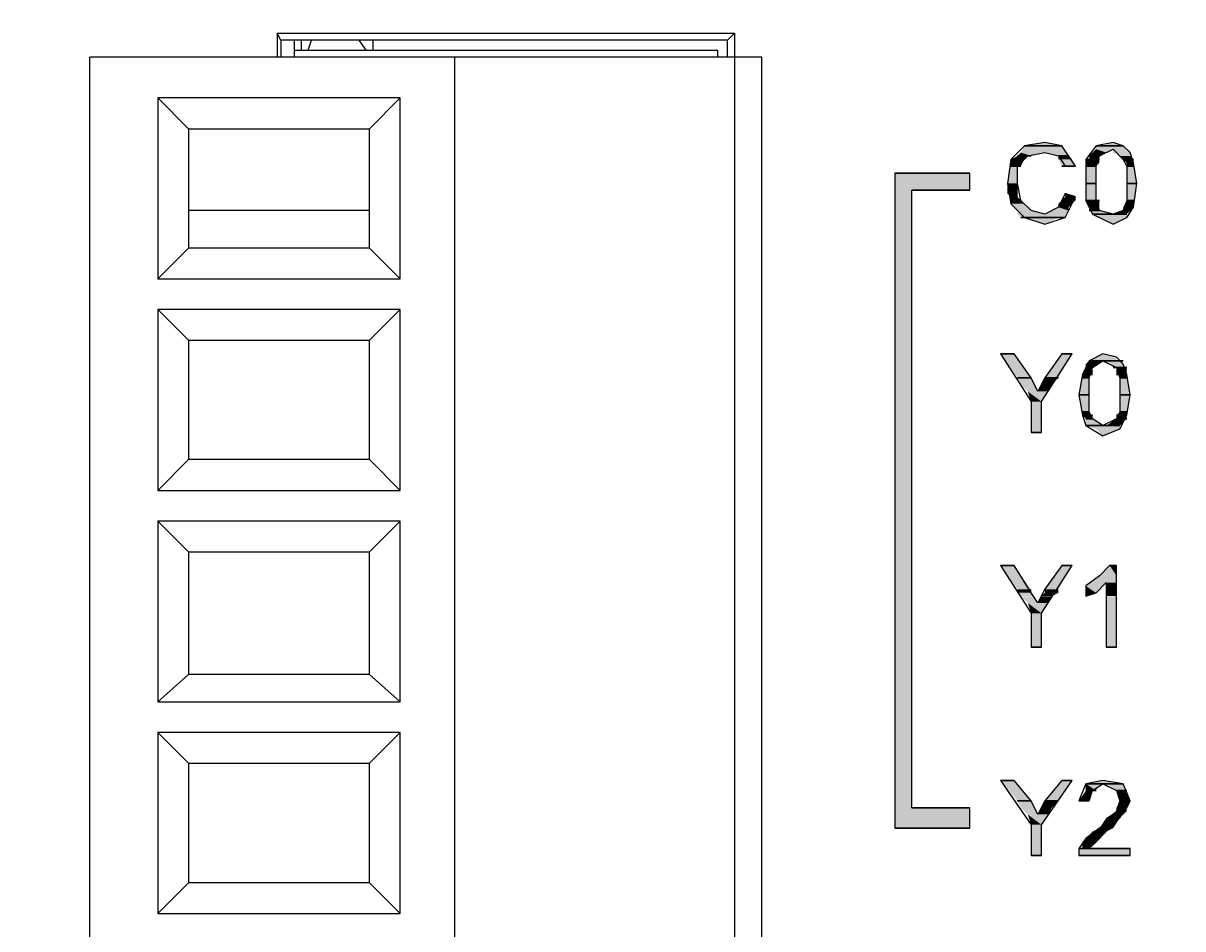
# Model space of a CAD drawing. Header units: millimetres. Extents: x -11 to 1219, y 0 to 1751.
# Drawn here: x 171.67 to 190.93, y 946.27 to 961.31 of the extents above; entities that cross this region are included whole.
import ezdxf

# ---------------------------------------------------------------- set-up
doc = ezdxf.new("R2010")
doc.units = ezdxf.units.MM
doc.header["$LTSCALE"] = 10
doc.layers.get('Defpoints').update_dxf_attribs({"linetype": 'CONTINUOUS'})
doc.layers.add('_MULTI_WIRE', color=9, linetype='CONTINUOUS')
doc.layers.add('PSYMS', color=7, linetype='CONTINUOUS')
doc.layers.add('PDF_Geometry', color=7, linetype='CONTINUOUS', true_color=0x151d1f)
doc.layers.add('PDF_Solid Fills', color=7, linetype='CONTINUOUS', true_color=0x070809)
doc.layers.get('_MULTI_WIRE').off()
doc.styles.get("Standard").update_dxf_attribs({"font": '', "width": 0.8})
doc.styles.get('Standard').set_extended_font_data('Meiryo UI')
doc.dimstyles.get("Standard").update_dxf_attribs({"dimtxt": 8, "dimasz": 2, "dimexe": 1.5, "dimexo": 1.5, "dimgap": 1.8, "dimtad": 1, "dimdec": 3, "dimdsep": 46, "dimtxsty": 'Standard', "dimcen": 0, "dimclrd": 4, "dimclre": 4, "dimclrt": 4, "dimadec": 0, "dimazin": 0, "dimtfac": 1, "dimtdec": 3, "dimtmove": 0, "dimatfit": 3, "dimfxl": 1, "dimtolj": 1, "dimtzin": 1, "dimarcsym": 0})

# ---------------------------------------------------------------- blocks, each defined once
blk = doc.blocks.new('DVP-28SWS211R')
at = {"layer": 'PDF_Geometry', "color": 7, "lineweight": 9, "true_color": 0xffffff}
for p, q in [((14.899, -3.569), (22.491, -3.569)), ((14.956, -3.682), (14.899, -3.569)), ((14.899, -3.569), (14.899, -3.966)), ((22.491, -3.569), (22.377, -3.682)), ((22.491, -3.569), (22.491, -3.966)), ((14.956, -3.682), (14.956, -3.966)), ((22.377, -3.682), (14.956, -3.682)), ((15.183, -3.966), (15.183, -3.682)), ((15.296, -3.682), (15.296, -3.852)), ((15.409, -3.852), (15.466, -3.682)), ((16.372, -3.852), (16.259, -3.682)), ((16.485, -3.682), (16.485, -3.852)), ((22.377, -3.966), (22.377, -3.682)), ((11.783, -36.427), (11.783, -3.966)), ((22.944, -3.966), (11.783, -3.966)), ((15.183, -3.852), (22.207, -3.852)), ((17.845, -36.427), (17.845, -3.966)), ((22.207, -3.852), (22.207, -3.966)), ((22.491, -3.966), (22.491, -36.427)), ((22.944, -36.427), (22.944, -3.966)), ((12.916, -4.645), (12.916, -7.648)), ((12.916, -4.645), (13.426, -5.155)), ((16.939, -4.645), (12.916, -4.645)), ((16.429, -5.155), (16.939, -4.645)), ((16.939, -7.648), (16.939, -4.645)), ((13.426, -5.155), (16.429, -5.155)), ((13.426, -5.155), (13.426, -7.138)), ((16.429, -7.138), (16.429, -5.155)), ((27.646, -5.382), (27.306, -5.439)), ((27.929, -5.439), (27.646, -5.382)), ((28.779, -5.382), (28.496, -5.439)), ((28.949, -5.439), (28.779, -5.382)), ((27.306, -5.439), (27.079, -5.665)), ((27.306, -5.439), (27.929, -5.439)), ((27.929, -5.439), (27.306, -5.439)), ((27.306, -5.439), (27.929, -5.439)), ((27.929, -5.439), (27.306, -5.439)), ((27.363, -5.608), (27.646, -5.552)), ((27.646, -5.552), (27.872, -5.608)), ((28.156, -5.778), (27.929, -5.439)), ((28.496, -5.439), (28.326, -5.665)), ((28.609, -5.439), (28.496, -5.439)), ((28.496, -5.439), (28.949, -5.439)), ((28.552, -5.608), (28.779, -5.495)), ((28.949, -5.439), (28.609, -5.439)), ((28.609, -5.439), (28.949, -5.439)), ((28.949, -5.439), (28.609, -5.439)), ((28.779, -5.495), (28.949, -5.665)), ((29.062, -5.552), (28.949, -5.439)), ((29.119, -5.722), (29.062, -5.552)), ((27.079, -5.665), (27.023, -6.062)), ((27.193, -5.608), (27.363, -5.608)), ((27.363, -5.608), (27.193, -5.608)), ((27.193, -5.608), (27.419, -5.608)), ((27.363, -5.608), (27.193, -5.608)), ((27.193, -5.778), (27.363, -5.608)), ((27.419, -5.608), (27.363, -5.608)), ((27.872, -5.608), (28.042, -5.608)), ((28.042, -5.608), (27.872, -5.608)), ((27.872, -5.608), (28.042, -5.608)), ((28.042, -5.608), (27.872, -5.608)), ((27.872, -5.608), (27.986, -5.778)), ((28.382, -5.665), (28.326, -5.665)), ((28.326, -5.665), (28.552, -5.665)), ((28.326, -5.665), (28.326, -6.062)), ((28.552, -5.665), (28.382, -5.665)), ((28.382, -5.665), (28.552, -5.665)), ((28.552, -5.665), (28.382, -5.665)), ((28.496, -5.778), (28.552, -5.608)), ((28.949, -5.665), (29.119, -5.665)), ((29.119, -5.665), (28.949, -5.665)), ((28.949, -5.665), (29.119, -5.665)), ((29.119, -5.665), (28.949, -5.665)), ((28.949, -5.665), (29.005, -5.778)), ((29.175, -6.062), (29.119, -5.722)), ((25.153, -5.892), (26.399, -5.892)), ((26.399, -5.892), (25.153, -5.892)), ((25.153, -5.892), (25.153, -16.769)), ((26.399, -5.892), (25.153, -5.892)), ((26.399, -6.175), (26.399, -5.892)), ((27.079, -5.778), (27.193, -5.778)), ((27.193, -5.778), (27.079, -5.778)), ((27.079, -5.778), (27.249, -5.778)), ((27.193, -5.778), (27.079, -5.778)), ((27.079, -5.778), (27.193, -5.778)), ((27.193, -5.778), (27.079, -5.778)), ((27.079, -5.778), (27.193, -5.778)), ((27.193, -5.778), (27.079, -5.778)), ((27.249, -5.778), (27.193, -5.778)), ((27.193, -6.062), (27.193, -5.778)), ((27.929, -5.778), (28.042, -5.778)), ((28.042, -5.778), (27.929, -5.778)), ((27.929, -5.778), (28.156, -5.778)), ((28.042, -5.778), (27.929, -5.778)), ((27.986, -5.778), (28.042, -5.778)), ((28.042, -5.778), (27.986, -5.778)), ((27.986, -5.778), (27.986, -5.778)), ((27.986, -5.778), (28.156, -5.778)), ((28.156, -5.778), (28.042, -5.778)), ((28.326, -5.778), (28.496, -5.778)), ((28.496, -5.778), (28.326, -5.778)), ((28.326, -5.778), (28.496, -5.778)), ((28.496, -5.778), (28.326, -5.778)), ((28.496, -6.062), (28.496, -5.778)), ((29.005, -5.778), (29.119, -5.778)), ((29.119, -5.778), (29.005, -5.778)), ((29.005, -5.778), (29.119, -5.778)), ((29.119, -5.778), (29.005, -5.778)), ((29.005, -5.778), (29.005, -6.062)), ((27.023, -6.062), (27.079, -6.402)), ((27.249, -6.345), (27.193, -6.062)), ((28.326, -6.062), (28.496, -6.062)), ((28.496, -6.062), (28.326, -6.062)), ((28.326, -6.062), (28.496, -6.062)), ((28.496, -6.062), (28.326, -6.062)), ((28.326, -6.062), (28.326, -6.345)), ((28.496, -6.345), (28.496, -6.062)), ((29.005, -6.062), (29.175, -6.062)), ((29.175, -6.062), (29.005, -6.062)), ((29.005, -6.062), (29.175, -6.062)), ((29.175, -6.062), (29.005, -6.062)), ((29.005, -6.062), (29.005, -6.345)), ((29.119, -6.458), (29.175, -6.062)), ((25.436, -6.175), (26.399, -6.175)), ((26.399, -6.175), (25.436, -6.175)), ((25.436, -16.429), (25.436, -6.175)), ((25.436, -6.175), (26.399, -6.175)), ((27.419, -6.515), (27.249, -6.345)), ((27.986, -6.232), (27.872, -6.458)), ((28.156, -6.288), (27.986, -6.232)), ((27.986, -6.628), (28.156, -6.288)), ((28.326, -6.345), (28.496, -6.345)), ((28.496, -6.345), (28.326, -6.345)), ((28.326, -6.345), (28.496, -6.345)), ((28.496, -6.345), (28.326, -6.345)), ((28.326, -6.345), (28.552, -6.345)), ((28.552, -6.345), (28.326, -6.345)), ((28.326, -6.345), (28.552, -6.345)), ((28.552, -6.345), (28.326, -6.345)), ((28.326, -6.345), (28.439, -6.572)), ((28.552, -6.515), (28.496, -6.345)), ((29.005, -6.345), (28.949, -6.515)), ((29.005, -6.345), (29.119, -6.345)), ((29.119, -6.345), (29.005, -6.345)), ((29.005, -6.345), (29.119, -6.345)), ((29.119, -6.345), (29.005, -6.345)), ((29.005, -6.345), (29.119, -6.345)), ((29.119, -6.345), (29.005, -6.345)), ((29.005, -6.345), (29.119, -6.345)), ((29.119, -6.345), (29.005, -6.345)), ((16.429, -6.515), (13.426, -6.515)), ((27.079, -6.402), (27.306, -6.628)), ((27.646, -6.572), (27.419, -6.515)), ((27.872, -6.458), (27.646, -6.572)), ((28.382, -6.515), (28.552, -6.515)), ((28.552, -6.515), (28.382, -6.515)), ((28.382, -6.515), (28.552, -6.515)), ((28.552, -6.515), (28.382, -6.515)), ((28.779, -6.572), (28.552, -6.515)), ((28.949, -6.515), (28.779, -6.572)), ((28.949, -6.515), (29.062, -6.515)), ((29.062, -6.515), (28.949, -6.515)), ((28.949, -6.515), (29.062, -6.515)), ((29.062, -6.515), (28.949, -6.515)), ((29.005, -6.628), (29.119, -6.458)), ((27.249, -6.628), (27.872, -6.628)), ((27.872, -6.628), (27.249, -6.628)), ((27.249, -6.628), (27.986, -6.628)), ((27.872, -6.628), (27.249, -6.628)), ((27.306, -6.628), (27.646, -6.742)), ((27.646, -6.742), (27.986, -6.628)), ((27.986, -6.628), (27.872, -6.628)), ((28.439, -6.572), (28.779, -6.572)), ((28.779, -6.572), (28.439, -6.572)), ((28.439, -6.572), (28.779, -6.572)), ((28.779, -6.572), (28.439, -6.572)), ((28.439, -6.572), (28.779, -6.742)), ((28.779, -6.572), (29.005, -6.572)), ((29.005, -6.572), (28.779, -6.572)), ((28.779, -6.572), (29.005, -6.572)), ((29.005, -6.572), (28.779, -6.572)), ((28.779, -6.742), (29.005, -6.628)), ((13.426, -7.138), (12.916, -7.648)), ((16.429, -7.138), (13.426, -7.138)), ((16.939, -7.648), (16.429, -7.138)), ((12.916, -7.648), (16.939, -7.648)), ((12.916, -8.158), (12.916, -11.16)), ((12.916, -8.158), (13.426, -8.668)), ((16.939, -8.158), (12.916, -8.158)), ((16.429, -8.668), (16.939, -8.158)), ((16.939, -11.16), (16.939, -8.158)), ((13.426, -8.668), (16.429, -8.668)), ((13.426, -8.668), (13.426, -10.65)), ((16.429, -10.65), (16.429, -8.668)), ((26.909, -8.894), (27.136, -8.894)), ((27.136, -8.894), (26.909, -8.894)), ((27.136, -8.894), (26.909, -8.894)), ((26.909, -8.894), (27.419, -9.687)), ((27.419, -9.291), (27.136, -8.894)), ((27.589, -9.687), (28.099, -8.894)), ((27.929, -8.894), (27.646, -9.291)), ((27.929, -8.894), (28.099, -8.894)), ((28.099, -8.894), (27.929, -8.894)), ((28.099, -8.894), (27.929, -8.894)), ((28.382, -9.008), (28.269, -9.234)), ((28.609, -8.894), (28.382, -9.008)), ((28.382, -9.008), (28.949, -9.008)), ((28.949, -9.008), (28.382, -9.008)), ((28.382, -9.008), (28.949, -9.008)), ((28.949, -9.008), (28.382, -9.008)), ((28.439, -9.121), (28.609, -9.008)), ((28.835, -8.951), (28.609, -8.894)), ((28.609, -9.008), (28.835, -9.121)), ((28.949, -9.064), (28.835, -8.951)), ((28.269, -9.234), (28.212, -9.574)), ((28.269, -9.234), (28.382, -9.234)), ((28.382, -9.234), (28.269, -9.234)), ((28.269, -9.234), (28.439, -9.234)), ((28.382, -9.234), (28.269, -9.234)), ((28.326, -9.121), (28.439, -9.121)), ((28.439, -9.121), (28.326, -9.121)), ((28.326, -9.121), (28.439, -9.121)), ((28.439, -9.121), (28.326, -9.121)), ((28.382, -9.291), (28.439, -9.121)), ((28.439, -9.234), (28.382, -9.234)), ((28.779, -9.121), (29.005, -9.121)), ((29.005, -9.121), (28.779, -9.121)), ((28.779, -9.121), (29.005, -9.121)), ((29.005, -9.121), (28.779, -9.121)), ((28.835, -9.121), (28.892, -9.291)), ((28.835, -9.234), (29.005, -9.234)), ((29.005, -9.234), (28.835, -9.234)), ((28.835, -9.234), (29.005, -9.234)), ((29.005, -9.234), (28.835, -9.234)), ((29.005, -9.234), (28.949, -9.064)), ((29.062, -9.574), (29.005, -9.234)), ((27.193, -9.291), (27.419, -9.291)), ((27.419, -9.291), (27.193, -9.291)), ((27.193, -9.291), (27.419, -9.291)), ((27.419, -9.291), (27.193, -9.291)), ((27.532, -9.517), (27.419, -9.291)), ((27.646, -9.291), (27.532, -9.517)), ((27.646, -9.291), (27.872, -9.291)), ((27.872, -9.291), (27.646, -9.291)), ((27.646, -9.291), (27.872, -9.291)), ((27.872, -9.291), (27.646, -9.291)), ((28.269, -9.291), (28.382, -9.291)), ((28.382, -9.291), (28.269, -9.291)), ((28.269, -9.291), (28.382, -9.291)), ((28.382, -9.291), (28.269, -9.291)), ((28.382, -9.574), (28.382, -9.291)), ((28.892, -9.291), (29.005, -9.291)), ((29.005, -9.291), (28.892, -9.291)), ((28.892, -9.291), (29.005, -9.291)), ((29.005, -9.291), (28.892, -9.291)), ((28.892, -9.291), (28.892, -9.574)), ((28.212, -9.574), (28.382, -9.574)), ((28.382, -9.574), (28.212, -9.574)), ((28.212, -9.574), (28.382, -9.574)), ((28.382, -9.574), (28.212, -9.574)), ((28.212, -9.574), (28.269, -9.914)), ((28.382, -9.857), (28.382, -9.574)), ((28.892, -9.574), (29.062, -9.574)), ((29.062, -9.574), (28.892, -9.574)), ((28.892, -9.574), (29.062, -9.574)), ((29.062, -9.574), (28.892, -9.574)), ((28.892, -9.574), (28.892, -9.857)), ((29.005, -9.914), (29.062, -9.574)), ((27.419, -9.687), (27.419, -10.197)), ((27.589, -10.197), (27.589, -9.687)), ((28.269, -9.857), (28.382, -9.857)), ((28.382, -9.857), (28.269, -9.857)), ((28.269, -9.857), (28.382, -9.857)), ((28.382, -9.857), (28.269, -9.857)), ((28.269, -9.914), (28.439, -9.914)), ((28.439, -9.914), (28.269, -9.914)), ((28.269, -9.914), (28.439, -9.914)), ((28.439, -9.914), (28.269, -9.914)), ((28.269, -9.914), (28.326, -10.084)), ((28.326, -9.971), (28.439, -9.971)), ((28.439, -9.971), (28.326, -9.971)), ((28.326, -9.971), (28.439, -9.971)), ((28.439, -9.971), (28.326, -9.971)), ((28.439, -9.971), (28.382, -9.857)), ((28.609, -10.084), (28.439, -9.971)), ((28.835, -9.971), (28.609, -10.084)), ((28.892, -9.857), (28.835, -9.971)), ((28.835, -9.914), (29.005, -9.914)), ((29.005, -9.914), (28.835, -9.914)), ((28.835, -9.914), (29.005, -9.914)), ((29.005, -9.914), (28.835, -9.914)), ((28.835, -9.971), (29.005, -9.971)), ((29.005, -9.971), (28.835, -9.971)), ((28.835, -9.971), (29.005, -9.971)), ((29.005, -9.971), (28.835, -9.971)), ((28.892, -9.857), (29.005, -9.857)), ((29.005, -9.857), (28.892, -9.857)), ((28.892, -9.857), (29.005, -9.857)), ((29.005, -9.857), (28.892, -9.857)), ((28.892, -10.141), (29.005, -9.914)), ((27.419, -10.197), (27.589, -10.197)), ((27.589, -10.197), (27.419, -10.197)), ((27.419, -10.197), (27.589, -10.197)), ((28.326, -10.084), (28.609, -10.084)), ((28.609, -10.084), (28.326, -10.084)), ((28.326, -10.084), (28.609, -10.084)), ((28.609, -10.084), (28.326, -10.084)), ((28.326, -10.084), (28.609, -10.254)), ((28.666, -10.084), (28.609, -10.084)), ((28.609, -10.084), (28.892, -10.084)), ((28.609, -10.254), (28.892, -10.141)), ((28.892, -10.084), (28.666, -10.084)), ((28.666, -10.084), (28.892, -10.084)), ((28.892, -10.084), (28.666, -10.084)), ((13.426, -10.65), (12.916, -11.16)), ((16.429, -10.65), (13.426, -10.65)), ((16.939, -11.16), (16.429, -10.65)), ((12.916, -11.16), (16.939, -11.16)), ((12.916, -11.67), (12.916, -14.673)), ((12.916, -11.67), (13.426, -12.18)), ((16.939, -11.67), (12.916, -11.67)), ((16.429, -12.18), (16.939, -11.67)), ((16.939, -14.673), (16.939, -11.67)), ((13.426, -12.18), (16.429, -12.18)), ((13.426, -12.18), (13.426, -14.219)), ((16.429, -14.22), (16.429, -12.18)), ((26.909, -12.407), (27.136, -12.407)), ((27.136, -12.407), (26.909, -12.407)), ((27.136, -12.407), (26.909, -12.407)), ((26.909, -12.407), (27.419, -13.2)), ((27.419, -12.86), (27.136, -12.407)), ((27.589, -13.2), (28.099, -12.407)), ((27.929, -12.407), (27.646, -12.803)), ((27.929, -12.407), (28.099, -12.407)), ((28.099, -12.407), (27.929, -12.407)), ((28.099, -12.407), (27.929, -12.407)), ((28.722, -12.407), (28.552, -12.577)), ((28.722, -12.407), (28.835, -12.407)), ((28.835, -12.407), (28.722, -12.407)), ((28.835, -12.407), (28.722, -12.407)), ((28.835, -13.766), (28.835, -12.407)), ((28.552, -12.577), (28.326, -12.747)), ((28.496, -12.86), (28.666, -12.69)), ((28.666, -12.69), (28.666, -13.766)), ((27.532, -13.03), (27.419, -12.86)), ((27.646, -12.803), (27.532, -13.03)), ((28.326, -12.747), (28.326, -12.916)), ((28.326, -12.916), (28.496, -12.86)), ((27.419, -13.2), (27.419, -13.766)), ((27.589, -13.766), (27.589, -13.2)), ((27.419, -13.766), (27.589, -13.766)), ((27.589, -13.766), (27.419, -13.766)), ((27.419, -13.766), (27.589, -13.766)), ((28.666, -13.766), (28.835, -13.766)), ((28.835, -13.766), (28.666, -13.766)), ((28.666, -13.766), (28.835, -13.766)), ((13.426, -14.22), (12.916, -14.673)), ((16.429, -14.22), (13.426, -14.22)), ((16.939, -14.673), (16.429, -14.22)), ((12.916, -14.673), (16.939, -14.673)), ((12.916, -15.183), (12.916, -18.185)), ((12.916, -15.183), (13.426, -15.692)), ((16.939, -15.183), (12.916, -15.183)), ((16.429, -15.692), (16.939, -15.183)), ((16.939, -18.185), (16.939, -15.183)), ((13.426, -15.692), (16.429, -15.692)), ((13.426, -15.692), (13.426, -17.675)), ((16.429, -17.675), (16.429, -15.692)), ((26.909, -15.976), (27.136, -15.976)), ((27.136, -15.976), (26.909, -15.976)), ((27.136, -15.976), (26.909, -15.976)), ((26.909, -15.976), (27.419, -16.712)), ((27.419, -16.316), (27.136, -15.976)), ((27.589, -16.712), (28.099, -15.976)), ((27.929, -15.976), (27.646, -16.316)), ((27.929, -15.976), (28.099, -15.976)), ((28.099, -15.976), (27.929, -15.976)), ((28.099, -15.976), (27.929, -15.976)), ((28.609, -15.976), (28.326, -16.032)), ((28.949, -16.032), (28.609, -15.976)), ((28.326, -16.032), (28.212, -16.316)), ((28.326, -16.032), (28.949, -16.032)), ((28.949, -16.032), (28.326, -16.032)), ((28.326, -16.032), (28.949, -16.032)), ((28.949, -16.032), (28.326, -16.032)), ((28.326, -16.032), (28.949, -16.032)), ((28.949, -16.032), (28.326, -16.032)), ((28.326, -16.032), (28.949, -16.032)), ((28.949, -16.032), (28.326, -16.032)), ((28.326, -16.146), (28.439, -16.146)), ((28.439, -16.146), (28.326, -16.146)), ((28.326, -16.146), (28.496, -16.146)), ((28.439, -16.146), (28.326, -16.146)), ((28.382, -16.316), (28.439, -16.146)), ((28.439, -16.146), (28.609, -16.032)), ((28.496, -16.146), (28.439, -16.146)), ((28.609, -16.032), (28.835, -16.146)), ((28.835, -16.146), (29.005, -16.146)), ((29.005, -16.146), (28.835, -16.146)), ((28.835, -16.146), (29.005, -16.146)), ((29.005, -16.146), (28.835, -16.146)), ((28.835, -16.146), (28.892, -16.316)), ((29.062, -16.316), (28.949, -16.032)), ((27.193, -16.316), (27.419, -16.316)), ((27.419, -16.316), (27.193, -16.316)), ((27.193, -16.316), (27.419, -16.316)), ((27.419, -16.316), (27.193, -16.316)), ((27.532, -16.542), (27.419, -16.316)), ((27.646, -16.316), (27.532, -16.542)), ((27.646, -16.316), (27.872, -16.316)), ((27.872, -16.316), (27.646, -16.316)), ((27.646, -16.316), (27.872, -16.316)), ((27.872, -16.316), (27.646, -16.316)), ((28.212, -16.316), (28.382, -16.316)), ((28.382, -16.316), (28.212, -16.316)), ((28.212, -16.316), (28.382, -16.316)), ((28.382, -16.316), (28.212, -16.316)), ((28.212, -16.316), (28.382, -16.316)), ((28.382, -16.316), (28.212, -16.316)), ((28.212, -16.316), (28.382, -16.316)), ((28.382, -16.316), (28.212, -16.316)), ((28.212, -16.316), (28.382, -16.316)), ((28.382, -16.316), (28.212, -16.316)), ((28.212, -16.316), (28.382, -16.316)), ((28.892, -16.316), (28.835, -16.486)), ((28.892, -16.316), (29.062, -16.316)), ((29.062, -16.316), (28.892, -16.316)), ((28.892, -16.316), (29.062, -16.316)), ((29.062, -16.316), (28.892, -16.316)), ((28.892, -16.316), (29.062, -16.316)), ((29.062, -16.316), (28.892, -16.316)), ((28.892, -16.316), (29.062, -16.316)), ((29.062, -16.316), (28.892, -16.316)), ((28.892, -16.316), (29.062, -16.316)), ((29.062, -16.316), (28.892, -16.316)), ((28.892, -16.316), (29.062, -16.316)), ((29.062, -16.316), (28.892, -16.316)), ((29.005, -16.429), (29.062, -16.316)), ((25.436, -16.429), (26.399, -16.429)), ((26.399, -16.429), (25.436, -16.429)), ((26.399, -16.429), (25.436, -16.429)), ((26.399, -16.769), (26.399, -16.429)), ((28.835, -16.486), (28.552, -16.769)), ((28.892, -16.599), (29.005, -16.429)), ((27.419, -16.712), (27.419, -17.222)), ((27.589, -17.222), (27.589, -16.712)), ((28.666, -16.825), (28.892, -16.599)), ((25.153, -16.769), (26.399, -16.769)), ((26.399, -16.769), (25.153, -16.769)), ((25.153, -16.769), (26.399, -16.769)), ((28.326, -16.939), (28.212, -17.109)), ((28.552, -16.769), (28.326, -16.939)), ((28.496, -16.995), (28.666, -16.825)), ((28.269, -17.109), (28.212, -17.109)), ((28.212, -17.109), (29.062, -17.109)), ((28.212, -17.109), (28.212, -17.222)), ((29.062, -17.109), (28.269, -17.109)), ((28.269, -17.109), (29.062, -17.109)), ((29.062, -17.109), (28.269, -17.109)), ((28.382, -17.109), (28.496, -16.995)), ((28.382, -17.109), (29.062, -17.109)), ((29.062, -17.109), (28.382, -17.109)), ((29.062, -17.109), (28.382, -17.109)), ((29.062, -17.222), (29.062, -17.109)), ((27.419, -17.222), (27.589, -17.222)), ((27.589, -17.222), (27.419, -17.222)), ((27.419, -17.222), (27.589, -17.222)), ((28.212, -17.222), (29.062, -17.222)), ((29.062, -17.222), (28.212, -17.222)), ((28.212, -17.222), (29.062, -17.222)), ((13.426, -17.675), (12.916, -18.185)), ((16.429, -17.675), (13.426, -17.675)), ((16.939, -18.185), (16.429, -17.675)), ((12.916, -18.185), (16.939, -18.185))]:
    blk.add_line(p, q, dxfattribs=at)
at = {"layer": 'PDF_Solid Fills', "color": 7, "lineweight": 9, "true_color": 0xffffff, "transparency": 33554559}
for points in [[(27.646, -5.382), (27.306, -5.439), (27.872, -5.439)], [(28.779, -5.382), (28.609, -5.439), (28.949, -5.439)], [(27.249, -5.552), (27.193, -5.608), (27.419, -5.608)], [(27.306, -5.439), (27.249, -5.552), (27.986, -5.552)], [(27.249, -5.552), (27.646, -5.552), (27.419, -5.608)], [(27.306, -5.439), (27.929, -5.439), (27.986, -5.552)], [(27.646, -5.552), (27.872, -5.608), (28.042, -5.608)], [(27.646, -5.552), (27.986, -5.552), (28.042, -5.608)], [(28.439, -5.552), (28.382, -5.608), (28.552, -5.608)], [(28.496, -5.495), (28.439, -5.552), (28.666, -5.552)], [(28.439, -5.552), (28.666, -5.552), (28.552, -5.608)], [(28.496, -5.439), (28.496, -5.495), (29.005, -5.495)], [(28.496, -5.439), (28.949, -5.439), (29.005, -5.495)], [(28.496, -5.495), (28.779, -5.495), (28.666, -5.552)], [(28.779, -5.495), (28.779, -5.552), (29.062, -5.552)], [(28.779, -5.495), (29.005, -5.495), (29.062, -5.552)], [(28.779, -5.552), (28.892, -5.608), (29.062, -5.608)], [(28.779, -5.552), (29.062, -5.552), (29.062, -5.608)], [(27.193, -5.608), (27.079, -5.665), (27.306, -5.665)], [(27.079, -5.665), (27.079, -5.778), (27.249, -5.778)], [(27.079, -5.665), (27.306, -5.665), (27.249, -5.778)], [(27.193, -5.608), (27.363, -5.608), (27.306, -5.665)], [(27.872, -5.608), (27.872, -5.665), (28.099, -5.665)], [(27.872, -5.608), (28.042, -5.608), (28.099, -5.665)], [(27.872, -5.665), (27.929, -5.778), (28.156, -5.778)], [(27.872, -5.665), (28.099, -5.665), (28.156, -5.778)], [(28.326, -5.665), (28.326, -5.722), (28.552, -5.722)], [(28.326, -5.665), (28.552, -5.665), (28.552, -5.722)], [(28.326, -5.722), (28.326, -5.778), (28.496, -5.778)], [(28.326, -5.722), (28.552, -5.722), (28.496, -5.778)], [(28.382, -5.608), (28.382, -5.665), (28.552, -5.665)], [(28.382, -5.608), (28.552, -5.608), (28.552, -5.665)], [(28.892, -5.608), (28.949, -5.665), (29.119, -5.665)], [(28.892, -5.608), (29.062, -5.608), (29.119, -5.665)], [(28.949, -5.665), (29.005, -5.722), (29.119, -5.722)], [(28.949, -5.665), (29.119, -5.665), (29.119, -5.722)], [(29.005, -5.722), (29.005, -5.778), (29.119, -5.778)], [(29.005, -5.722), (29.119, -5.722), (29.119, -5.778)], [(25.153, -5.892), (25.153, -6.175), (26.399, -6.175)], [(25.153, -5.892), (26.399, -5.892), (26.399, -6.175)], [(27.079, -5.778), (27.023, -6.062), (27.193, -6.062)], [(27.079, -5.778), (27.193, -5.778), (27.193, -6.062)], [(28.326, -5.778), (28.326, -6.062), (28.496, -6.062)], [(28.326, -5.778), (28.496, -5.778), (28.496, -6.062)], [(29.005, -5.778), (29.005, -6.062), (29.175, -6.062)], [(29.005, -5.778), (29.119, -5.778), (29.175, -6.062)], [(27.023, -6.062), (27.023, -6.232), (27.193, -6.232)], [(27.023, -6.062), (27.193, -6.062), (27.193, -6.232)], [(28.326, -6.062), (28.326, -6.345), (28.496, -6.345)], [(28.326, -6.062), (28.496, -6.062), (28.496, -6.345)], [(29.005, -6.062), (29.005, -6.345), (29.119, -6.345)], [(29.005, -6.062), (29.175, -6.062), (29.119, -6.345)], [(25.153, -6.175), (25.153, -16.429), (25.436, -16.429)], [(25.153, -6.175), (25.436, -6.175), (25.436, -16.429)], [(27.023, -6.232), (27.079, -6.288), (27.193, -6.288)], [(27.023, -6.232), (27.193, -6.232), (27.193, -6.288)], [(27.079, -6.288), (27.079, -6.345), (27.249, -6.345)], [(27.079, -6.288), (27.193, -6.288), (27.249, -6.345)], [(27.079, -6.345), (27.079, -6.402), (27.306, -6.402)], [(27.079, -6.345), (27.249, -6.345), (27.306, -6.402)], [(27.929, -6.345), (27.872, -6.402), (28.099, -6.402)], [(27.986, -6.288), (27.929, -6.345), (28.156, -6.345)], [(27.929, -6.345), (28.156, -6.345), (28.099, -6.402)], [(27.986, -6.232), (27.986, -6.288), (28.156, -6.288)], [(27.986, -6.288), (28.156, -6.288), (28.156, -6.345)], [(28.326, -6.345), (28.382, -6.458), (28.552, -6.458)], [(28.326, -6.345), (28.552, -6.345), (28.552, -6.458)], [(29.005, -6.345), (28.949, -6.458), (29.119, -6.458)], [(29.005, -6.345), (29.119, -6.345), (29.119, -6.458)], [(27.079, -6.402), (27.136, -6.458), (27.363, -6.458)], [(27.079, -6.402), (27.306, -6.402), (27.363, -6.458)], [(27.136, -6.458), (27.193, -6.515), (27.419, -6.515)], [(27.136, -6.458), (27.363, -6.458), (27.419, -6.515)], [(27.193, -6.515), (27.193, -6.572), (27.646, -6.572)], [(27.193, -6.515), (27.419, -6.515), (27.646, -6.572)], [(27.759, -6.515), (27.646, -6.572), (27.986, -6.572)], [(27.872, -6.458), (27.759, -6.515), (28.042, -6.515)], [(27.759, -6.515), (28.042, -6.515), (27.986, -6.572)], [(27.872, -6.402), (27.872, -6.458), (28.042, -6.458)], [(27.872, -6.402), (28.099, -6.402), (28.042, -6.458)], [(27.872, -6.458), (28.042, -6.458), (28.042, -6.515)], [(28.382, -6.458), (28.382, -6.515), (28.552, -6.515)], [(28.382, -6.458), (28.552, -6.458), (28.552, -6.515)], [(28.382, -6.515), (28.439, -6.572), (28.779, -6.572)], [(28.382, -6.515), (28.552, -6.515), (28.779, -6.572)], [(28.949, -6.515), (28.779, -6.572), (29.005, -6.572)], [(28.949, -6.458), (28.949, -6.515), (29.062, -6.515)], [(28.949, -6.458), (29.119, -6.458), (29.062, -6.515)], [(28.949, -6.515), (29.062, -6.515), (29.005, -6.572)], [(27.193, -6.572), (27.249, -6.628), (27.986, -6.628)], [(27.193, -6.572), (27.986, -6.572), (27.986, -6.628)], [(27.306, -6.628), (27.872, -6.628), (27.646, -6.742)], [(28.439, -6.572), (28.552, -6.628), (29.005, -6.628)], [(28.439, -6.572), (29.005, -6.572), (29.005, -6.628)], [(28.552, -6.628), (29.005, -6.628), (28.779, -6.742)], [(26.909, -8.894), (27.193, -9.291), (27.419, -9.291)], [(26.909, -8.894), (27.136, -8.894), (27.419, -9.291)], [(27.929, -8.894), (27.646, -9.291), (27.872, -9.291)], [(27.929, -8.894), (28.099, -8.894), (27.872, -9.291)], [(28.382, -9.008), (28.326, -9.064), (28.552, -9.064)], [(28.496, -8.951), (28.382, -9.008), (28.835, -9.008)], [(28.382, -9.008), (28.609, -9.008), (28.552, -9.064)], [(28.609, -8.894), (28.496, -8.951), (28.835, -8.951)], [(28.496, -8.951), (28.835, -8.951), (28.835, -9.008)], [(28.609, -9.008), (28.722, -9.064), (28.949, -9.064)], [(28.609, -9.008), (28.949, -9.008), (28.949, -9.064)], [(28.326, -9.121), (28.269, -9.234), (28.439, -9.234)], [(28.269, -9.234), (28.269, -9.291), (28.382, -9.291)], [(28.269, -9.234), (28.382, -9.234), (28.382, -9.291)], [(28.326, -9.064), (28.326, -9.121), (28.439, -9.121)], [(28.326, -9.064), (28.552, -9.064), (28.439, -9.121)], [(28.326, -9.121), (28.439, -9.121), (28.439, -9.234)], [(28.722, -9.064), (28.779, -9.121), (29.005, -9.121)], [(28.722, -9.064), (28.949, -9.064), (29.005, -9.121)], [(28.835, -9.121), (28.835, -9.234), (29.005, -9.234)], [(28.835, -9.121), (29.005, -9.121), (29.005, -9.234)], [(28.892, -9.234), (28.892, -9.291), (29.005, -9.291)], [(28.892, -9.234), (29.005, -9.234), (29.005, -9.291)], [(27.193, -9.291), (27.249, -9.404), (27.476, -9.404)], [(27.193, -9.291), (27.419, -9.291), (27.476, -9.404)], [(27.249, -9.404), (27.363, -9.517), (27.533, -9.517)], [(27.249, -9.404), (27.476, -9.404), (27.533, -9.517)], [(27.589, -9.404), (27.532, -9.517), (27.702, -9.517)], [(27.646, -9.291), (27.589, -9.404), (27.759, -9.404)], [(27.589, -9.404), (27.759, -9.404), (27.702, -9.517)], [(27.646, -9.291), (27.872, -9.291), (27.759, -9.404)], [(28.269, -9.291), (28.212, -9.574), (28.382, -9.574)], [(28.269, -9.291), (28.382, -9.291), (28.382, -9.574)], [(28.892, -9.291), (28.892, -9.574), (29.062, -9.574)], [(28.892, -9.291), (29.005, -9.291), (29.062, -9.574)], [(27.363, -9.517), (27.419, -9.687), (27.589, -9.687)], [(27.363, -9.517), (27.702, -9.517), (27.589, -9.687)], [(28.212, -9.574), (28.269, -9.857), (28.382, -9.857)], [(28.212, -9.574), (28.382, -9.574), (28.382, -9.857)], [(28.892, -9.574), (28.892, -9.857), (29.005, -9.857)], [(28.892, -9.574), (29.062, -9.574), (29.005, -9.857)], [(27.419, -9.687), (27.419, -10.197), (27.589, -10.197)], [(27.419, -9.687), (27.589, -9.687), (27.589, -10.197)], [(28.269, -9.857), (28.269, -9.914), (28.382, -9.914)], [(28.269, -9.857), (28.382, -9.857), (28.382, -9.914)], [(28.269, -9.914), (28.326, -9.971), (28.439, -9.971)], [(28.269, -9.914), (28.439, -9.914), (28.439, -9.971)], [(28.326, -9.971), (28.326, -10.084), (28.609, -10.084)], [(28.326, -9.971), (28.439, -9.971), (28.609, -10.084)], [(28.835, -9.971), (28.666, -10.084), (28.892, -10.084)], [(28.892, -9.857), (28.835, -9.914), (29.005, -9.914)], [(28.835, -9.914), (28.835, -9.971), (29.005, -9.971)], [(28.835, -9.914), (29.005, -9.914), (29.005, -9.971)], [(28.835, -9.971), (29.005, -9.971), (28.892, -10.084)], [(28.892, -9.857), (29.005, -9.857), (29.005, -9.914)], [(28.326, -10.084), (28.496, -10.141), (28.892, -10.141)], [(28.326, -10.084), (28.892, -10.084), (28.892, -10.141)], [(28.496, -10.141), (28.892, -10.141), (28.609, -10.254)], [(26.909, -12.407), (27.193, -12.803), (27.419, -12.803)], [(26.909, -12.407), (27.136, -12.407), (27.419, -12.803)], [(27.929, -12.407), (27.646, -12.803), (27.872, -12.803)], [(27.929, -12.407), (28.099, -12.407), (27.872, -12.803)], [(28.722, -12.407), (28.552, -12.577), (28.835, -12.577)], [(28.722, -12.407), (28.835, -12.407), (28.835, -12.577)], [(28.382, -12.69), (28.326, -12.747), (28.609, -12.747)], [(28.552, -12.577), (28.382, -12.69), (28.835, -12.69)], [(28.382, -12.69), (28.666, -12.69), (28.609, -12.747)], [(28.552, -12.577), (28.835, -12.577), (28.835, -12.69)], [(28.666, -12.69), (28.666, -12.747), (28.835, -12.747)], [(28.666, -12.69), (28.835, -12.69), (28.835, -12.747)], [(27.193, -12.803), (27.193, -12.86), (27.419, -12.86)], [(27.193, -12.803), (27.419, -12.803), (27.419, -12.86)], [(27.193, -12.86), (27.249, -12.916), (27.476, -12.916)], [(27.193, -12.86), (27.419, -12.86), (27.476, -12.916)], [(27.646, -12.86), (27.589, -12.916), (27.759, -12.916)], [(27.646, -12.803), (27.646, -12.86), (27.872, -12.86)], [(27.646, -12.803), (27.872, -12.803), (27.872, -12.86)], [(27.646, -12.86), (27.872, -12.86), (27.759, -12.916)], [(28.326, -12.747), (28.326, -12.86), (28.496, -12.86)], [(28.326, -12.747), (28.609, -12.747), (28.496, -12.86)], [(28.326, -12.86), (28.496, -12.86), (28.326, -12.916)], [(28.666, -12.747), (28.666, -12.86), (28.835, -12.86)], [(28.666, -12.747), (28.835, -12.747), (28.835, -12.86)], [(28.666, -12.86), (28.666, -12.916), (28.835, -12.916)], [(28.666, -12.86), (28.835, -12.86), (28.835, -12.916)], [(27.249, -12.917), (27.363, -13.03), (27.533, -13.03)], [(27.249, -12.917), (27.476, -12.917), (27.533, -13.03)], [(27.363, -13.03), (27.419, -13.2), (27.589, -13.2)], [(27.363, -13.03), (27.702, -13.03), (27.589, -13.2)], [(27.589, -12.917), (27.532, -13.03), (27.702, -13.03)], [(27.589, -12.917), (27.759, -12.917), (27.702, -13.03)], [(28.666, -12.917), (28.666, -13.766), (28.835, -13.766)], [(28.666, -12.917), (28.835, -12.917), (28.835, -13.766)], [(27.419, -13.2), (27.419, -13.766), (27.589, -13.766)], [(27.419, -13.2), (27.589, -13.2), (27.589, -13.766)], [(26.909, -15.976), (27.193, -16.316), (27.419, -16.316)], [(26.909, -15.976), (27.136, -15.976), (27.419, -16.316)], [(27.929, -15.976), (27.646, -16.316), (27.872, -16.316)], [(27.929, -15.976), (28.099, -15.976), (27.872, -16.316)], [(28.609, -15.976), (28.326, -16.032), (28.949, -16.032)], [(28.326, -16.146), (28.212, -16.316), (28.382, -16.316)], [(28.326, -16.032), (28.326, -16.146), (28.496, -16.146)], [(28.326, -16.032), (28.609, -16.032), (28.496, -16.146)], [(28.326, -16.146), (28.439, -16.146), (28.382, -16.316)], [(28.609, -16.032), (28.835, -16.146), (29.005, -16.146)], [(28.609, -16.032), (28.949, -16.032), (29.005, -16.146)], [(28.835, -16.146), (28.892, -16.316), (29.062, -16.316)], [(28.835, -16.146), (29.005, -16.146), (29.062, -16.316)], [(27.193, -16.316), (27.249, -16.429), (27.476, -16.429)], [(27.193, -16.316), (27.419, -16.316), (27.476, -16.429)], [(27.646, -16.316), (27.589, -16.429), (27.759, -16.429)], [(27.646, -16.316), (27.872, -16.316), (27.759, -16.429)], [(28.892, -16.316), (28.835, -16.429), (29.005, -16.429)], [(28.892, -16.316), (29.062, -16.316), (29.005, -16.429)], [(25.153, -16.429), (25.153, -16.769), (26.399, -16.769)], [(25.153, -16.429), (26.399, -16.429), (26.399, -16.769)], [(27.249, -16.429), (27.363, -16.542), (27.533, -16.542)], [(27.249, -16.429), (27.476, -16.429), (27.533, -16.542)], [(27.363, -16.542), (27.419, -16.712), (27.589, -16.712)], [(27.363, -16.542), (27.702, -16.542), (27.589, -16.712)], [(27.589, -16.429), (27.532, -16.542), (27.702, -16.542)], [(27.589, -16.429), (27.759, -16.429), (27.702, -16.542)], [(28.835, -16.486), (28.666, -16.599), (28.892, -16.599)], [(28.835, -16.429), (28.835, -16.486), (29.005, -16.486)], [(28.835, -16.429), (29.005, -16.429), (29.005, -16.486)], [(28.835, -16.486), (29.005, -16.486), (28.892, -16.599)], [(27.419, -16.712), (27.419, -17.222), (27.589, -17.222)], [(27.419, -16.712), (27.589, -16.712), (27.589, -17.222)], [(28.666, -16.599), (28.552, -16.769), (28.779, -16.769)], [(28.666, -16.599), (28.892, -16.599), (28.779, -16.769)], [(28.326, -16.939), (28.269, -16.995), (28.496, -16.995)], [(28.439, -16.825), (28.326, -16.939), (28.552, -16.939)], [(28.326, -16.939), (28.552, -16.939), (28.496, -16.995)], [(28.552, -16.769), (28.439, -16.825), (28.666, -16.825)], [(28.439, -16.825), (28.666, -16.825), (28.552, -16.939)], [(28.552, -16.769), (28.779, -16.769), (28.666, -16.825)], [(28.212, -17.109), (28.212, -17.222), (29.062, -17.222)], [(28.212, -17.109), (29.062, -17.109), (29.062, -17.222)], [(28.269, -16.995), (28.269, -17.109), (28.382, -17.109)], [(28.269, -16.995), (28.496, -16.995), (28.382, -17.109)]]:
    blk.add_solid(points, dxfattribs=at)
blk = doc.blocks.new('*D142')
at = {"layer": 'Defpoints', "color": 0, "transparency": 16777216}
for p in [(298.567, 984.72), (160.48, 964.259), (298.567, 960.355)]:
    blk.add_point(p, dxfattribs=at)
at = {"layer": 'PSYMS', "color": 4, "lineweight": -2, "transparency": 16777216}
for p, q in [((160.48, 965.759), (160.48, 986.22)), ((298.567, 961.855), (298.567, 986.22)), ((162.48, 984.72), (296.567, 984.72))]:
    blk.add_line(p, q, dxfattribs=at)
at = {"layer": 'PSYMS', "color": 4, "transparency": 16777216}
for points in [[(162.48, 985.053), (162.48, 984.387), (160.48, 984.72)], [(296.567, 985.053), (296.567, 984.387), (298.567, 984.72)]]:
    blk.add_solid(points, dxfattribs=at)
at = {"layer": 'PSYMS', "color": 4, "transparency": 16777216, "insert": (229.523, 990.52), "char_height": 8, "attachment_point": 5}
blk.add_mtext('\\A1;138.087', dxfattribs=at)

msp = doc.modelspace()

# ---------------------------------------------------------------- block references
at = {"layer": '_MULTI_WIRE'}
msp.add_blockref('DVP-28SWS211R', (160.9895, 964.712), dxfattribs=at)
msp.add_blockref('DVP-28SWS211R', (160.9895, 964.712), dxfattribs=at)

# ---------------------------------------------------------------- dimensions: what is measured, and where the dimension line sits
at = {"layer": 'PSYMS', "color": 7, "true_color": 0xffffff}
dim = msp.add_linear_dim(base=(298.5671, 984.71995), p1=(160.47964, 964.25871), p2=(298.5671, 960.35474), dimstyle='Standard', dxfattribs=at)
dim.commit()
dim.dimension.update_dxf_attribs({"geometry": '*D142', "text_midpoint": (229.52337, 990.51995)})

doc.saveas('drawing.dxf')
